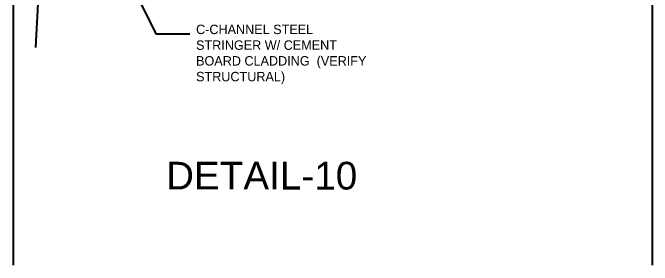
# Model space of a CAD drawing. Header units: millimetres. Extents: x 2148 to 2681, y 758 to 986.
# Drawn here: x 2647.54 to 2660.83, y 864.97 to 870.21 of the extents above; entities that cross this region are included whole.
import ezdxf

# ---------------------------------------------------------------- set-up
doc = ezdxf.new("R2010")
doc.units = ezdxf.units.MM
for name, color, linetype in [('A-Wall', 4, 'Continuous'), ("arch'l plan-pl", 8, 'Continuous'), ('TEXT', 6, 'Continuous')]:
    doc.layers.add(name, color=color, linetype=linetype)
doc.styles.add('ARIALNW', font='ARIALN.TTF')
doc.styles.add('MMTX$0$ESMX$0$X-OPTA1D', font='x-opta1d')
doc.styles.add('SWISS', font='swissl.ttf')
doc.dimstyles.new('DIM 100', dxfattribs={"dimtxt": 0.2, "dimasz": 0.2, "dimexe": 0.1, "dimexo": 0, "dimgap": 0.05, "dimtad": 1, "dimzin": 0, "dimdsep": 46, "dimtxsty": 'ARIALNW', "dimcen": 0.09, "dimclrd": 6, "dimclre": 6, "dimclrt": 13, "dimadec": 0, "dimazin": 0, "dimtfac": 1, "dimtofl": 0, "dimtmove": 2, "dimatfit": 3, "dimfxl": 1, "dimtolj": 1, "dimtzin": 0, "dimarcsym": 0})

msp = doc.modelspace()

# ---------------------------------------------------------------- linework, layer by layer
at = {"layer": 'A-Wall'}
for p, q in [((2647.5494907, 883.5634197, 0), (2647.5494907, 864.9698435, 0)), ((2660.827451, 883.5634197, 0), (2660.827451, 864.9698435, 0))]:
    msp.add_line(p, q, dxfattribs=at)
at = {"layer": "arch'l plan-pl", "elevation": 0}
msp.add_lwpolyline([(2648.4981621, 880.2591189), (2648.4192428, 874.6340294), (2647.5421333, 874.0886091), (2648.7967345, 873.9489245), (2648.2380542, 873.6751836), (2648.0162322, 869.4919373)], dxfattribs=at)

# ---------------------------------------------------------------- texts
at = {"color": 2, "insert": (2651.350351, 869.9644556, 0.0000001), "char_height": 0.196, "width": 3.75127899, "attachment_point": 1, "style": 'MMTX$0$ESMX$0$X-OPTA1D'}
msp.add_mtext('C-CHANNEL STEEL STRINGER W/ CEMENT BOARD CLADDING  (VERIFY STRUCTURAL)', dxfattribs=at)
at = {"layer": 'TEXT', "style": 'SWISS'}
msp.add_text('DETAIL-10', height=0.57494559, rotation=359.98971085, dxfattribs=at).set_placement((2650.7269233, 866.542152, 0.0000001))

# ---------------------------------------------------------------- leaders
at = {"layer": 'A-Wall'}
msp.add_leader([(2649.6595212, 871.5042388), (2650.5120889, 869.7740068), (2651.2175459, 869.7740068)], dimstyle='DIM 100', override={"dimgap": 0.05, "dimtad": 0}, dxfattribs=at)

doc.saveas('drawing.dxf')
